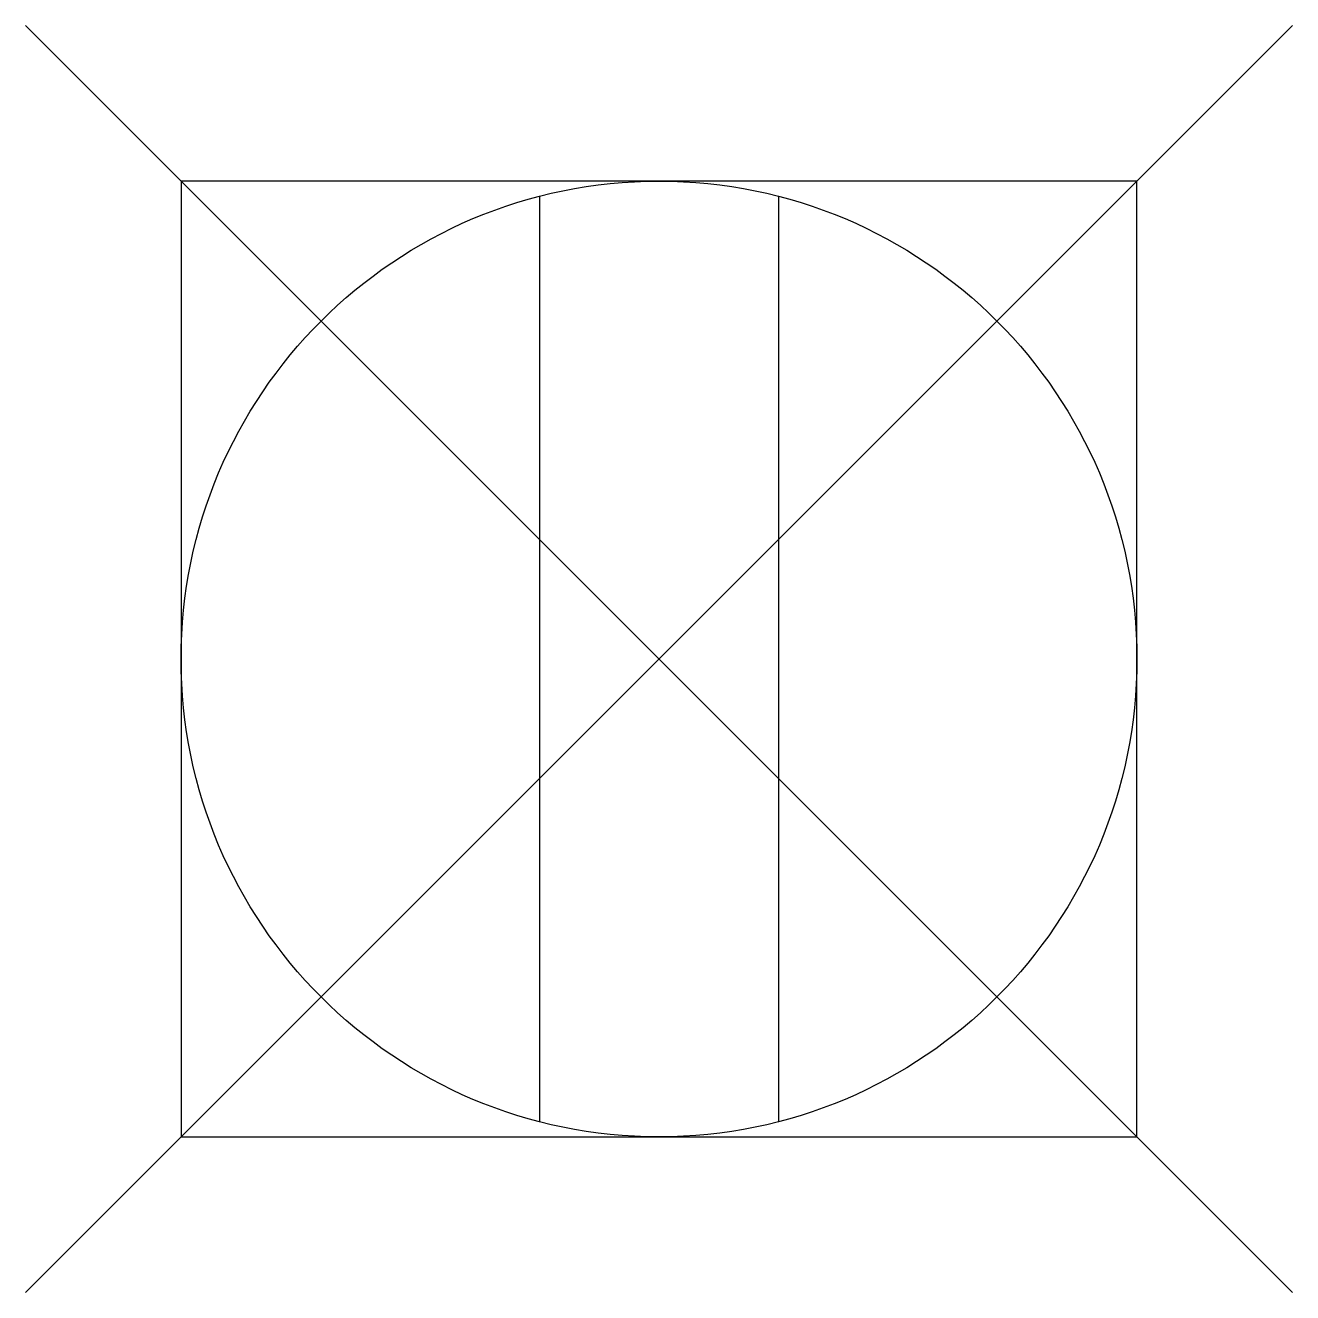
# Model space of a CAD drawing. Header units: metres. Extents: x -2.65 to 2.65, y -2.65 to 2.65.
import ezdxf

# ---------------------------------------------------------------- set-up
doc = ezdxf.new("R2010")
doc.units = ezdxf.units.M
doc.layers.get('0').update_dxf_attribs({"color": 150})

msp = doc.modelspace()

# ---------------------------------------------------------------- linework, layer by layer
for p, q in [((-2.6517, -2.6517), (2.6517, 2.6517)), ((2.6517, -2.6517), (-2.6517, 2.6517)), ((-0.5, 1.9365), (-0.5, -1.9365)), ((0.5, 1.9365), (0.5, -1.9365))]:
    msp.add_line(p, q)
at = {"flags": 128}
msp.add_lwpolyline([(-2, -2), (2, -2), (2, 2), (-2, 2)], close=True, dxfattribs=at)
msp.add_circle((0, 0), 2)

doc.saveas('drawing.dxf')
